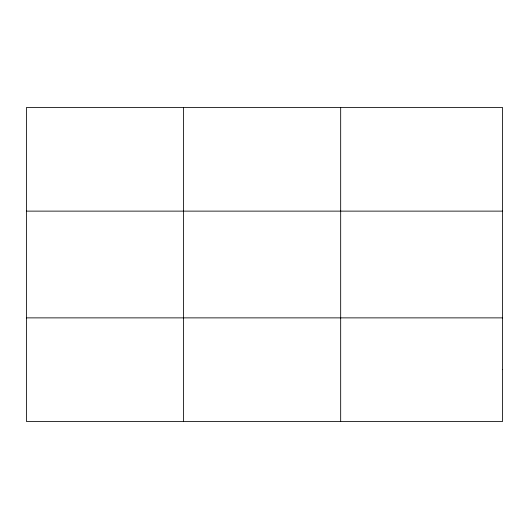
<?xml version="1.0" encoding="UTF-8"?>
<svg xmlns="http://www.w3.org/2000/svg" width="529" height="529" viewBox="0 0 529 529"><rect width="100%" height="100%" fill="white"/><g stroke="black" fill="none" stroke-linecap="round" stroke-linejoin="round"><path stroke-width="0.79" d="M183.563 421.487L183.563 107.513M340.676 421.487L340.676 107.513M26.45 211.124L502.55 211.124M26.45 317.876L502.55 317.876M502.55 369.685L502.55 421.487L26.45 421.487L26.45 107.513L502.55 107.513L502.55 369.685"/></g></svg>
